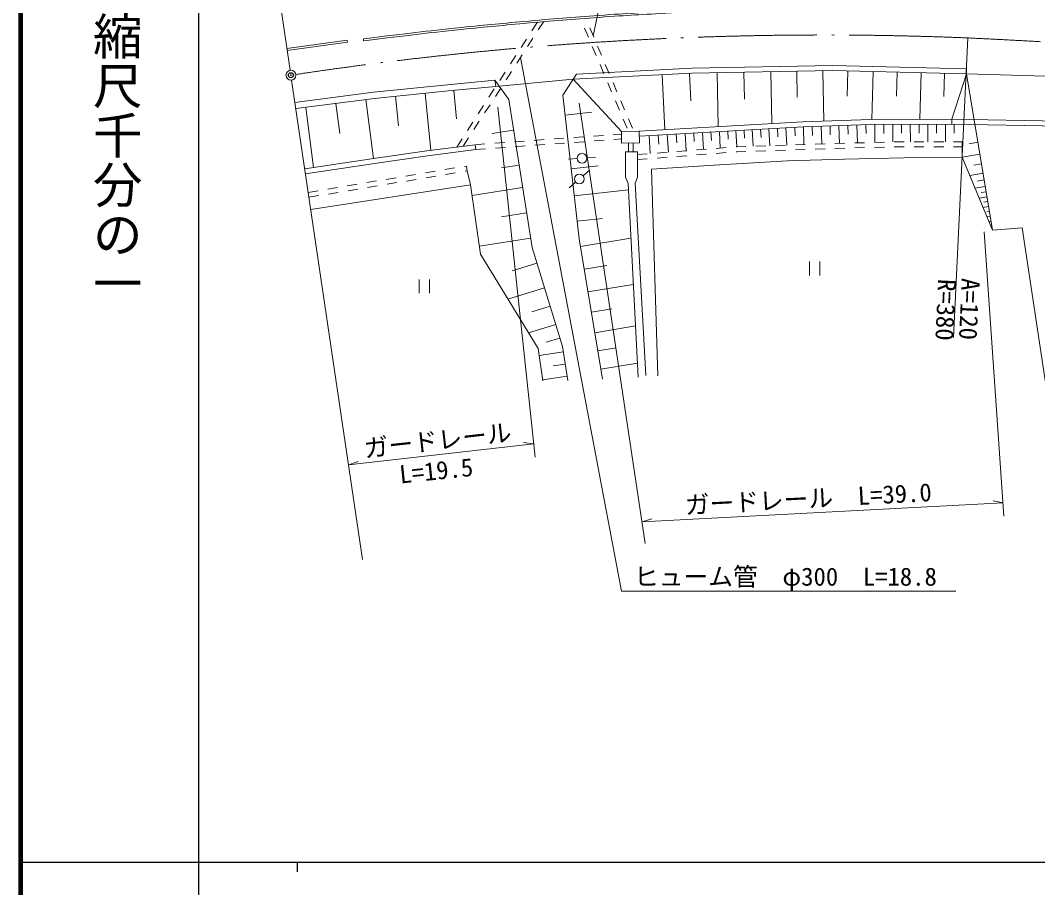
# Model space of a CAD drawing. Units: millimetres, scale not verified. Extents: x 40000 to 680000, y 20000 to 380000.
# Drawn here: x 40000 to 142841, y 202409 to 290108 of the extents above; entities that cross this region are included whole.
import ezdxf
from ezdxf.enums import TextEntityAlignment as Align

# ---------------------------------------------------------------- set-up
doc = ezdxf.new("R2010")
doc.units = ezdxf.units.MM
doc.header["$LTSCALE"] = 1000
doc.header["$PDMODE"] = 32
doc.header["$PDSIZE"] = 500
doc.linetypes.add('LONG_DASHED_DOTTED', pattern=[15.25, 12, -1.5, 0.25, -1.5])
for name, color, linetype, lineweight in [('M-BGD', 7, 'Continuous', 13), ('M-BMK', 7, 'LONG_DASHED_DOTTED', 13), ('M-STR-HTXT', 7, 'Continuous', 13), ('M-TTL', 2, 'Continuous', 140), ('M-TTL-BAND', 7, 'Continuous', 25)]:
    doc.layers.add(name, color=color, linetype=linetype, lineweight=lineweight)
doc.layers.add('M-OTRS', color=6, linetype='Continuous')
doc.styles.add('@ＭＳ ゴシック', font='')
doc.styles.add('ＭＳ ゴシック', font='')
doc.styles.get('@ＭＳ ゴシック').set_extended_font_data('@MS Gothic')
doc.styles.get('ＭＳ ゴシック').set_extended_font_data('MS Gothic')

msp = doc.modelspace()

# ---------------------------------------------------------------- linework, layer by layer
at = {"layer": 'M-BGD'}
for p, q in [((91714, 289057), (92256, 289897)), ((92362, 289140), (92905, 289980)), ((97035, 289316), (97426, 288396)), ((97570, 289336), (97961, 288416)), ((66953, 287271), (73040, 288090)), ((73040, 288090), (73069, 287892)), ((74704, 288043), (74681, 288242)), ((90628, 287377), (91171, 288217)), ((91277, 287460), (91820, 288300)), ((135773, 288331), (134346, 258052)), ((66983, 287073), (73069, 287892)), ((97818, 287475), (98209, 286555)), ((98352, 287495), (98744, 286575)), ((89543, 285697), (90086, 286537)), ((90192, 285780), (90735, 286620)), ((89107, 284100), (89649, 284940)), ((98600, 285635), (98991, 284714)), ((99135, 285655), (99526, 284734)), ((115873, 284909), (115973, 279670)), ((118493, 284959), (118543, 282340)), ((121113, 285009), (121210, 279917)), ((123659, 284994), (123600, 282448)), ((126205, 284934), (126092, 280082)), ((128632, 284878), (128575, 282451)), ((135655, 285213), (135643, 284714)), ((87978, 284050), (88053, 283428)), ((88053, 283428), (95882, 284158)), ((88458, 284017), (89001, 284857)), ((95882, 284158), (100776, 278880)), ((104871, 284607), (105148, 279049)), ((107650, 284745), (107788, 281966)), ((110431, 284806), (110535, 279363)), ((113152, 284858), (113204, 282136)), ((131058, 284821), (130947, 280099)), ((133419, 284766), (133364, 282404)), ((135643, 284714), (134164, 280110)), ((135643, 284714), (138285, 268898)), ((135643, 284714), (143632, 284465)), ((83805, 283023), (84080, 280137)), ((87373, 282337), (87915, 283177)), ((88022, 282420), (88564, 283260)), ((99382, 283794), (99773, 282874)), ((99917, 283814), (100308, 282894)), ((74925, 282101), (75703, 276122)), ((77921, 282429), (78224, 279430)), ((80920, 282733), (81504, 276963)), ((100164, 281953), (100556, 281033)), ((100699, 281973), (101090, 281053)), ((68845, 281309), (69637, 275229)), ((71885, 281705), (72281, 278665)), ((86288, 280657), (86830, 281497)), ((86936, 280740), (87479, 281580)), ((95072, 280526), (97774, 280832)), ((85202, 278977), (85745, 279817)), ((85851, 279060), (86394, 279900)), ((100947, 280113), (101338, 279192)), ((101482, 280133), (101873, 279212)), ((134164, 280110), (134166, 279610)), ((134164, 280110), (145756, 279913)), ((89869, 278999), (87695, 278657)), ((108068, 278718), (108120, 277842)), ((108945, 278770), (109045, 277052)), ((109804, 278820), (109854, 277961)), ((110663, 278870), (110761, 277187)), ((111504, 278919), (111553, 278078)), ((112346, 278967), (112437, 277318)), ((113170, 279013), (113216, 278189)), ((113995, 279059), (114088, 277375)), ((114837, 279106), (114884, 278264)), ((115679, 279153), (115775, 277433)), ((116539, 279200), (116587, 278340)), ((117399, 279248), (117497, 277491)), ((118278, 279297), (118326, 278419)), ((119156, 279345), (119218, 277550)), ((120053, 279376), (120085, 278479)), ((120951, 279408), (121013, 277612)), ((121849, 279439), (121880, 278541)), ((122747, 279470), (122809, 277667)), ((123648, 279501), (123679, 278600)), ((124550, 279532), (124613, 277715)), ((125458, 279564), (125490, 278655)), ((126367, 279582), (126373, 277762)), ((127277, 279586), (127280, 278675)), ((128187, 279589), (128194, 277811)), ((129077, 279592), (129080, 278703)), ((129966, 279595), (129972, 277828)), ((130849, 279598), (130852, 278715)), ((131733, 279601), (131739, 277821)), ((132623, 279605), (132626, 278715)), ((133513, 279608), (133519, 277815)), ((134166, 279610), (145747, 279413)), ((134409, 279606), (134394, 278709)), ((84117, 277297), (84660, 278137)), ((84766, 277380), (85309, 278220)), ((87969, 277680), (88966, 277752)), ((89964, 277825), (90961, 277898)), ((91958, 277970), (92956, 278043)), ((93953, 278115), (94950, 278188)), ((94017, 277619), (95014, 277692)), ((95948, 278261), (96945, 278333)), ((96011, 277765), (97009, 277837)), ((97943, 278406), (98940, 278478)), ((98006, 277910), (99003, 277982)), ((99937, 278551), (100779, 278612)), ((100001, 278055), (100784, 278112)), ((101467, 276822), (101467, 277700)), ((101967, 276822), (101967, 277705)), ((103576, 278456), (103683, 276630)), ((104489, 278509), (104543, 277596)), ((105403, 278563), (105507, 276774)), ((106297, 278615), (106349, 277720)), ((107192, 278667), (107294, 276914)), ((122345, 277655), (123345, 277681)), ((124345, 277708), (125344, 277735)), ((126344, 277761), (127344, 277788)), ((128343, 277815), (128986, 277832)), ((128986, 277832), (129343, 277830)), ((130343, 277827), (131343, 277823)), ((132343, 277819), (133343, 277815)), ((134343, 277812), (135200, 277808)), ((135200, 277808), (135198, 277308)), ((136802, 277778), (135904, 277628)), ((85974, 277535), (86972, 277607)), ((85974, 277535), (86038, 277039)), ((86038, 277039), (87035, 277111)), ((88032, 277184), (89030, 277256)), ((90027, 277329), (91024, 277402)), ((92022, 277474), (93019, 277547)), ((101178, 276822), (101178, 274252)), ((104376, 276684), (105373, 276763)), ((106370, 276841), (107367, 276920)), ((108364, 276998), (109361, 277077)), ((110358, 277155), (111354, 277234)), ((110358, 276654), (111354, 276732)), ((112351, 277312), (112423, 277318)), ((112351, 276811), (112451, 276818)), ((112423, 277318), (113351, 277350)), ((112451, 276818), (113351, 276849)), ((114350, 277384), (115349, 277418)), ((114350, 276883), (115349, 276918)), ((116349, 277452), (117348, 277486)), ((116349, 276952), (117348, 276986)), ((118348, 277521), (119347, 277555)), ((118348, 277020), (119347, 277054)), ((120346, 277589), (121346, 277623)), ((120346, 277089), (121346, 277123)), ((122345, 277154), (123345, 277181)), ((124345, 277208), (125344, 277234)), ((126344, 277261), (127344, 277288)), ((128343, 277314), (128992, 277332)), ((128992, 277332), (129343, 277330)), ((130343, 277327), (131343, 277323)), ((132343, 277319), (133343, 277315)), ((134343, 277312), (135198, 277308)), ((96281, 276133), (95417, 276084)), ((98144, 276238), (97280, 276189)), ((102382, 276528), (103379, 276606)), ((102382, 276026), (103379, 276104)), ((104376, 276183), (105373, 276261)), ((106370, 276340), (107367, 276418)), ((108364, 276497), (109361, 276575)), ((137001, 276581), (135205, 276281)), ((80941, 274685), (81928, 274849)), ((82914, 275014), (83900, 275178)), ((82987, 274519), (83973, 274683)), ((84887, 275343), (85088, 275376)), ((84960, 274848), (85161, 274881)), ((90426, 275464), (88642, 275183)), ((95687, 275091), (98421, 275400)), ((97545, 274952), (96887, 274390)), ((137326, 274639), (135984, 274414)), ((137167, 275588), (136378, 275456)), ((75023, 273698), (76009, 273863)), ((76996, 274027), (77982, 274191)), ((77069, 273532), (78055, 273697)), ((78968, 274356), (79955, 274520)), ((79041, 273861), (80028, 274026)), ((81014, 274190), (82001, 274355)), ((96127, 273741), (95469, 273179)), ((137438, 273968), (136767, 273856)), ((69104, 272712), (70091, 272876)), ((69358, 270994), (85504, 273488)), ((71077, 273040), (72064, 273205)), ((71150, 272546), (72137, 272710)), ((73050, 273369), (74036, 273534)), ((73123, 272875), (74110, 273039)), ((75096, 273204), (76082, 273368)), ((90780, 273214), (85663, 272408)), ((95996, 272357), (101464, 272975)), ((137550, 273297), (136522, 273125)), ((137636, 272782), (137122, 272697)), ((69178, 272217), (70164, 272381)), ((137722, 272268), (136934, 272137)), ((137804, 271775), (137410, 271709)), ((91183, 270655), (88625, 270252)), ((137887, 271282), (137329, 271189)), ((137969, 270789), (137690, 270742)), ((96286, 269788), (98855, 270079)), ((138051, 270296), (137725, 270241)), ((138134, 269802), (137970, 269775)), ((91586, 268096), (86414, 267281)), ((96619, 267225), (101720, 268073)), ((92221, 265562), (89718, 264792)), ((119767, 265720), (119767, 264320)), ((120817, 265720), (120817, 264320)), ((97000, 264934), (99291, 265315)), ((80302, 263916), (80302, 262516)), ((81352, 263916), (81352, 262516)), ((97381, 262643), (101963, 263405)), ((92991, 263059), (89297, 261923)), ((93559, 261212), (91712, 260644)), ((97723, 260584), (99782, 260926)), ((94127, 259366), (91366, 258516)), ((98066, 258526), (102183, 259210)), ((94552, 257985), (93171, 257560)), ((94898, 256586), (92438, 256219)), ((98373, 256676), (100222, 256984)), ((95082, 255356), (93852, 255172)), ((98681, 254827), (102379, 255442)), ((95265, 254126), (92803, 253758))]:
    msp.add_line(p, q, dxfattribs=at)
for points in [[(95882, 284158), (107886, 284757), (122151, 285029), (135643, 284714)], [(96217, 284676), (107869, 285257), (122152, 285529), (135655, 285213)], [(67762, 281800), (75709, 282835), (83514, 283625), (87978, 284050)], [(87978, 284050), (89380, 282104), (91739, 267127), (94819, 257119), (95332, 253680)], [(98845, 253841), (96485, 268031), (94843, 282556), (96217, 284676)], [(67853, 281180), (75794, 282214), (83590, 283003), (88053, 283428)], [(102573, 278898), (112006, 279449), (119112, 279844), (125943, 280081), (134164, 280110)], [(102578, 278398), (112034, 278950), (119135, 279345), (125952, 279581), (134166, 279610)], [(68752, 275099), (76187, 276194), (81108, 276913), (85974, 277535)], [(68825, 274604), (76260, 275699), (81176, 276417), (86038, 277039)], [(102382, 274252), (102382, 276822), (101178, 276822)], [(104447, 254166), (103815, 275051), (110688, 275491), (117558, 275886), (123322, 276083), (129323, 276202), (135205, 276281), (135198, 277308)], [(135205, 276281), (138285, 268898), (141285, 269135), (143749, 252826)], [(85088, 275376), (85161, 274881), (85504, 273488)], [(101178, 274252), (101430, 273623), (102453, 254026)], [(102382, 274252), (102148, 273636), (103230, 254180)], [(85504, 273488), (86531, 266479), (92334, 256921), (92820, 253641)]]:
    msp.add_lwpolyline(points, dxfattribs=at)
msp.add_lwpolyline([(100776, 278880), (102573, 278898), (102585, 277712), (100788, 277694)], close=True, dxfattribs=at)
for centre in [(96781, 276161), (96507, 274065)]:
    msp.add_circle(centre, 500, dxfattribs=at)
for points in [[(74681, 288242), (79478, 288826), (80714, 288987), (84589, 289386), (87252, 289660), (88745, 289804), (91411, 290040), (94392, 290305), (96064, 290441), (99050, 290648), (101935, 290848), (102859, 290898), (106442, 291089)], [(106480, 290890), (102895, 290699), (101962, 290649), (99064, 290448), (96079, 290241), (94409, 290105), (91428, 289841), (88764, 289605), (87272, 289461), (84611, 289187), (80736, 288788), (79500, 288627), (74704, 288043)]]:
    msp.add_open_spline(points, degree=3, knots=[0, 0, 0, 0, 1, 1, 1, 2, 2, 2, 3, 3, 3, 4, 4, 4, 4], dxfattribs=at)
at = {"layer": 'M-BMK', "linetype": 'Continuous'}
msp.add_circle((67354, 284560), 500, dxfattribs=at)
at = {"layer": 'M-BMK'}
for centre, radius, start, end in [((121194, -69761), 358388, 87.66874, 98.5603), ((98416, -504474), 793684, 84.56901, 87.30221)]:
    msp.add_arc(centre, radius, start, end, dxfattribs=at)
at = {"layer": 'M-OTRS'}
msp.add_point((67354, 284560), dxfattribs=at)
at = {"layer": 'M-STR-HTXT'}
for p, q in [((60167, 333202), (67281, 285055)), ((67427, 284066), (74588, 235595)), ((88270, 281343), (92042, 245955)), ((96504, 281740), (103178, 237222)), ((137433, 268710), (139432, 239984)), ((73177, 245149), (91901, 247271)), ((91901, 247271), (90880, 247407)), ((73177, 245149), (74142, 245510)), ((102854, 239388), (139338, 241324)), ((139338, 241324), (138327, 241521)), ((102854, 239388), (103839, 239690))]:
    msp.add_line(p, q, dxfattribs=at)
for points in [[(97911, 288533), (105150, 323085), (139316, 323085)], [(90565, 286358), (100766, 232392), (134580, 232392)]]:
    msp.add_lwpolyline(points, dxfattribs=at)
at = {"layer": 'M-TTL'}
msp.add_line((40000, 380000), (40000, 20000), dxfattribs=at)
at = {"layer": 'M-TTL-BAND'}
for p, q in [((58000, 370000), (58000, 20000)), ((40000, 205000), (579000, 205000)), ((68000, 205000), (68000, 204000))]:
    msp.add_line(p, q, dxfattribs=at)

# ---------------------------------------------------------------- texts
at = {"layer": 'M-BGD', "style": 'ＭＳ ゴシック'}
msp.add_text('R=380', height=1833, rotation=267.302, dxfattribs=at).set_placement((134475, 260791), align=Align.TOP_CENTER)
msp.add_text('A=120', height=1833, rotation=267.302, dxfattribs=at).set_placement((134484, 260976), align=Align.BOTTOM_CENTER)
at = {"layer": 'M-STR-HTXT', "style": 'ＭＳ ゴシック'}
for s, rotation, p in [('ガードレール', 6.466, (82346, 246188)), ('L=19.5', 5.978, (82192, 243113)), ('ガードレール\u3000L=39.0', 3.039, (119729, 240283))]:
    msp.add_text(s, height=1833, rotation=rotation, dxfattribs=at).set_placement(p, align=Align.BOTTOM_CENTER)
msp.add_text('ヒューム管\u3000φ300  L=18.8', height=1833, dxfattribs=at).set_placement((117345, 232392), align=Align.BOTTOM_CENTER)
at = {"layer": 'M-TTL-BAND', "style": '@ＭＳ ゴシック'}
msp.add_text('縮尺千分の一', height=3666, rotation=270, dxfattribs=at).set_placement((49777, 261030), align=Align.MIDDLE_RIGHT)

doc.saveas('drawing.dxf')
